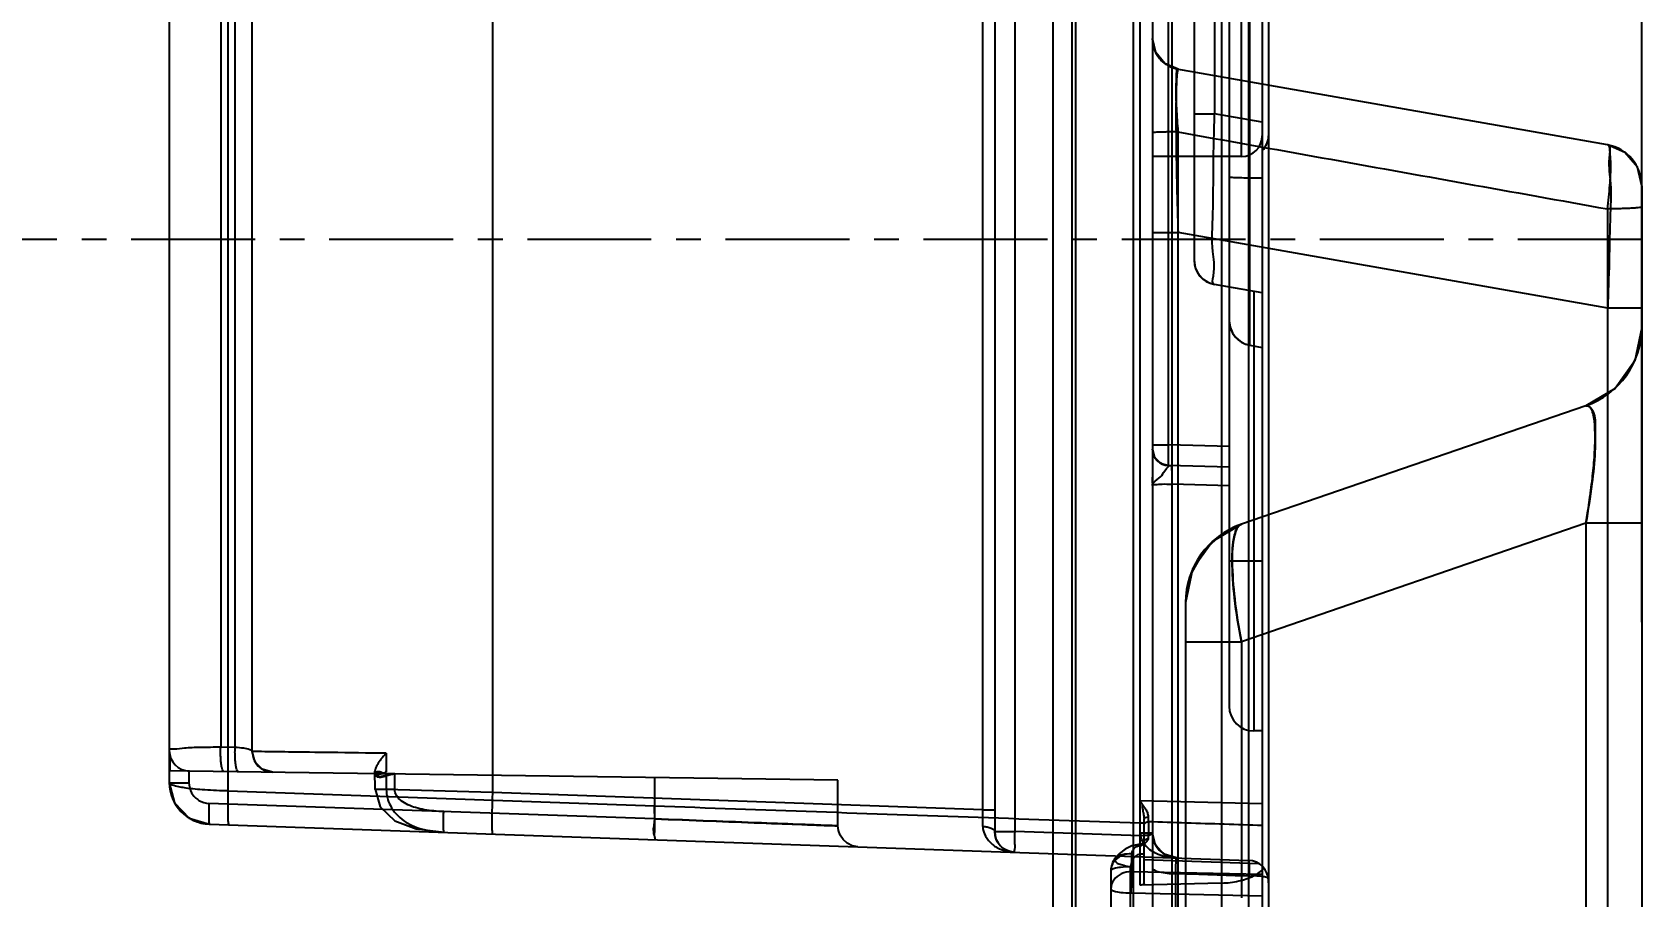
# Model space of a CAD drawing. Header units: millimetres. Extents: x 2750 to 4049, y 1371 to 1831.
# Drawn here: x 3567.16 to 3606.16, y 1601.35 to 1622.32 of the extents above; entities that cross this region are included whole.
import ezdxf

# ---------------------------------------------------------------- set-up
doc = ezdxf.new("R2010")
doc.units = ezdxf.units.MM
doc.linetypes.add('CENTER', pattern=[0.6, 0.375, -0.075, 0.075, -0.075])
doc.styles.get("Standard").update_dxf_attribs({"font": 'arial.ttf'})
doc.dimstyles.get("Standard").update_dxf_attribs({"dimtxt": 0.18, "dimasz": 0.18, "dimexe": 0.18, "dimexo": 0.0625, "dimgap": 0.09, "dimtad": 0, "dimtih": 1, "dimtoh": 1, "dimzin": 0, "dimdsep": 46, "dimtxsty": 'Standard', "dimcen": 0.09, "dimadec": 0, "dimazin": 0, "dimtfac": 1, "dimtofl": 0, "dimtmove": 0, "dimatfit": 3, "dimfxl": 0, "dimtolj": 1, "dimtzin": 0, "dimarcsym": 0})

# ---------------------------------------------------------------- blocks, each defined once
blk = doc.blocks.new('*D208')
at = {"color": 4, "lineweight": -2, "transparency": 16777216}
for p, q in [((3528.156, 1761.986), (3528.156, 1795.057)), ((3536.156, 1795.057), (3553.126, 1795.057)), ((3598.155, 1795.057), (3580.029, 1795.057)), ((3606.155, 1608.016), (3606.155, 1795.057))]:
    blk.add_line(p, q, dxfattribs=at)
at = {"color": 4, "transparency": 16777216}
for points in [[(3536.156, 1796.391), (3536.156, 1793.724), (3528.156, 1795.057)], [(3598.155, 1796.391), (3598.155, 1793.724), (3606.155, 1795.057)]]:
    blk.add_solid(points, dxfattribs=at)
at = {"layer": 'Defpoints', "color": 0, "transparency": 16777216}
for p in [(3528.156, 1795.057), (3528.156, 1761.986), (3606.155, 1608.016)]:
    blk.add_point(p, dxfattribs=at)
at = {"color": 6, "transparency": 16777216, "insert": (3566.577, 1795.057), "char_height": 8, "attachment_point": 5}
blk.add_mtext('\\A1;78.00', dxfattribs=at)

msp = doc.modelspace()

# ---------------------------------------------------------------- linework, layer by layer
at = {"color": 6, "linetype": 'Continuous'}
for p, q in [((3596.96, 1777.291), (3596.96, 1457.291)), ((3594.773, 1520.041), (3594.773, 1724.601)), ((3594.296, 1724.099), (3594.296, 1520.543)), ((3595.973, 1722.378), (3595.973, 1522.264)), ((3597.11, 1721.18), (3597.11, 1523.462)), ((3596.634, 1535.004), (3596.634, 1709.638)), ((3592.445, 1561.967), (3592.445, 1682.675)), ((3591.884, 1682.2), (3591.884, 1562.443)), ((3593.829, 1681.271), (3593.829, 1563.371)), ((3592.352, 1563.449), (3592.352, 1681.193)), ((3590.477, 1641.704), (3590.477, 1602.938)), ((3590.962, 1641.704), (3590.962, 1602.938)), ((3594.005, 1602.902), (3594.005, 1641.741)), ((3590.186, 1603.467), (3590.186, 1641.175)), ((3571.906, 1603.922), (3571.906, 1640.72)), ((3578.307, 1640.76), (3578.307, 1603.882)), ((3570.478, 1640.521), (3570.478, 1604.122)), ((3571.724, 1639.659), (3571.724, 1604.982)), ((3572.073, 1604.977), (3572.073, 1639.664)), ((3572.488, 1604.877), (3572.488, 1639.764)), ((3596.156, 1638.666), (3596.156, 1605.976)), ((3594.688, 1611.813), (3594.688, 1632.829)), ((3596.656, 1614.73), (3596.656, 1629.852)), ((3595.306, 1627.787), (3595.306, 1616.794)), ((3596.458, 1619.306), (3596.458, 1625.336)), ((3595.802, 1624.242), (3595.802, 1620.339)), ((3594.296, 1622.165), (3594.296, 1621.933)), ((3605.328, 1619.587), (3594.893, 1621.427)), ((3595.306, 1620.339), (3595.802, 1620.339)), ((3596.96, 1620.135), (3595.802, 1620.339)), ((3594.917, 1619.903), (3594.917, 1536.824)), ((3596.458, 1619.306), (3594.296, 1619.306)), ((3605.748, 1619.405), (3605.325, 1619.587)), ((3605.754, 1619.401), (3605.331, 1619.586)), ((3605.334, 1619.586), (3605.332, 1619.586)), ((3606.048, 1619.05), (3605.748, 1619.405)), ((3606.049, 1619.047), (3605.754, 1619.401)), ((3606.155, 1618.598), (3606.048, 1619.05)), ((3596.96, 1618.781), (3596.656, 1618.783)), ((3606.155, 1618.597), (3606.155, 1539.723)), ((3605.325, 1618.034), (3605.325, 1538.735)), ((3594.296, 1617.463), (3594.919, 1617.463)), ((3605.331, 1615.627), (3594.919, 1617.463)), ((3596.96, 1615.999), (3595.802, 1616.203)), ((3596.756, 1616.035), (3596.756, 1605.376)), ((3606.155, 1615.628), (3605.331, 1615.628)), ((3606.155, 1615.162), (3605.986, 1614.355)), ((3596.656, 1614.73), (3596.96, 1614.676)), ((3605.986, 1614.355), (3605.507, 1613.684)), ((3605.507, 1613.684), (3604.8, 1613.262)), ((3604.8, 1613.262), (3596.456, 1610.389)), ((3594.296, 1612.313), (3594.688, 1612.313)), ((3596.156, 1612.275), (3594.688, 1612.313)), ((3594.296, 1612.214), (3594.296, 1612.204)), ((3594.296, 1611.832), (3594.296, 1611.75)), ((3596.156, 1611.773), (3594.688, 1611.811)), ((3594.688, 1611.811), (3594.735, 1611.81)), ((3596.156, 1611.324), (3594.773, 1611.361)), ((3604.8, 1610.411), (3596.456, 1607.538)), ((3604.8, 1610.411), (3604.8, 1598.453)), ((3606.155, 1610.411), (3604.8, 1610.411)), ((3595.27, 1609.296), (3595.1, 1608.488)), ((3596.156, 1609.505), (3596.96, 1609.505)), ((3595.1, 1608.488), (3595.1, 1600.376)), ((3595.1, 1607.538), (3596.456, 1607.538)), ((3596.456, 1607.538), (3596.456, 1601.326)), ((3596.96, 1605.376), (3596.756, 1605.376)), ((3572.073, 1604.977), (3571.724, 1604.982)), ((3575.73, 1604.835), (3575.73, 1604.387)), ((3570.499, 1604.411), (3570.499, 1604.759)), ((3570.478, 1604.122), (3570.955, 1604.122)), ((3570.955, 1604.405), (3570.499, 1604.411)), ((3570.955, 1604.405), (3570.955, 1604.122)), ((3586.678, 1604.185), (3570.963, 1604.405)), ((3570.971, 1604.405), (3570.963, 1604.405)), ((3575.464, 1603.957), (3575.46, 1604.405)), ((3575.735, 1604.335), (3575.735, 1603.957)), ((3575.941, 1604.335), (3575.906, 1604.336)), ((3575.941, 1603.957), (3575.941, 1604.335)), ((3582.232, 1604.247), (3582.232, 1603.244)), ((3586.678, 1603.075), (3586.678, 1604.185)), ((3571.906, 1603.922), (3582.232, 1603.559)), ((3575.941, 1603.957), (3575.464, 1603.957)), ((3578.307, 1603.882), (3575.735, 1603.957)), ((3590.186, 1603.467), (3578.307, 1603.882)), ((3594, 1603.69), (3596.96, 1603.621)), ((3582.233, 1603.243), (3571.439, 1603.62)), ((3590.186, 1603.467), (3590.477, 1603.467)), ((3571.448, 1603.117), (3596.628, 1602.238)), ((3582.233, 1603.243), (3582.233, 1602.964)), ((3590.477, 1602.938), (3590.962, 1602.938)), ((3594.008, 1602.832), (3590.962, 1602.938)), ((3594.005, 1602.902), (3594.296, 1602.902)), ((3594.095, 1601.686), (3594.095, 1603.235)), ((3594.296, 1602.902), (3594.297, 1602.882)), ((3594, 1601.634), (3594, 1602.385)), ((3594.095, 1602.26), (3596.873, 1602.164)), ((3593.291, 1601.986), (3593.291, 1573.667)), ((3593.776, 1573.432), (3593.768, 1602.084)), ((3593.794, 1601.967), (3596.96, 1601.9)), ((3594.868, 1535.097), (3594.868, 1601.915)), ((3597.11, 1601.69), (3597.11, 1601.738)), ((3593.776, 1601.448), (3596.96, 1601.381)), ((3595.973, 1601.688), (3594, 1601.634))]:
    msp.add_line(p, q, dxfattribs=at)
at = {"color": 1, "linetype": 'CENTER', "ltscale": 8}
msp.add_line((3606.155, 1617.291), (3528.156, 1617.291), dxfattribs=at)
at = {"color": 6, "linetype": 'Continuous'}
for points in [[(3594.919, 1621.422), (3594.6, 1621.56), (3594.377, 1621.826), (3594.296, 1622.164)], [(3594.917, 1621.422), (3594.773, 1621.463), (3594.631, 1621.537), (3594.502, 1621.646), (3594.395, 1621.79), (3594.323, 1621.964), (3594.296, 1622.162)], [(3595.306, 1616.794), (3595.334, 1616.613), (3595.412, 1616.455), (3595.524, 1616.332), (3595.658, 1616.248), (3595.802, 1616.203)], [(3596.16, 1615.321), (3596.18, 1615.168), (3596.235, 1615.03), (3596.318, 1614.915), (3596.421, 1614.826), (3596.536, 1614.764), (3596.656, 1614.73)], [(3594.296, 1612.213), (3594.349, 1612.015), (3594.493, 1611.869), (3594.688, 1611.813)], [(3594.688, 1611.811), (3594.557, 1611.837), (3594.431, 1611.912), (3594.336, 1612.04), (3594.296, 1612.213)], [(3594.296, 1612.145), (3594.296, 1612.045), (3594.296, 1611.98)], [(3594.296, 1611.581), (3594.295, 1611.498), (3594.293, 1611.416), (3594.296, 1611.338)], [(3596.456, 1610.389), (3595.75, 1609.968), (3595.27, 1609.296)], [(3596.456, 1610.389), (3595.968, 1610.142), (3595.561, 1609.769)], [(3595.561, 1609.769), (3595.218, 1609.167), (3595.1, 1608.488)], [(3572.981, 1604.376), (3572.731, 1604.448), (3572.557, 1604.623), (3572.488, 1604.876)], [(3570.478, 1604.122), (3570.482, 1604.035), (3570.493, 1603.949)], [(3570.478, 1604.122), (3570.606, 1603.63), (3570.96, 1603.263), (3571.448, 1603.117)], [(3575.471, 1604.344), (3575.466, 1604.334), (3575.464, 1604.332)], [(3575.467, 1604.333), (3575.465, 1604.335), (3575.471, 1604.344)], [(3575.522, 1604.272), (3575.494, 1604.277), (3575.498, 1604.275)], [(3575.514, 1604.339), (3575.515, 1604.336), (3575.532, 1604.327)], [(3575.517, 1604.266), (3575.562, 1604.255), (3575.612, 1604.257), (3575.672, 1604.27), (3575.746, 1604.294), (3575.837, 1604.323), (3575.949, 1604.335)], [(3575.464, 1603.963), (3575.589, 1603.534), (3575.941, 1603.2), (3576.457, 1603), (3577.135, 1602.919)], [(3571.153, 1603.174), (3571.298, 1603.134), (3571.448, 1603.117)], [(3587.164, 1602.568), (3587.023, 1602.594), (3586.9, 1602.654), (3586.801, 1602.742), (3586.731, 1602.847), (3586.691, 1602.96), (3586.678, 1603.075)], [(3590.962, 1602.436), (3590.893, 1602.443), (3590.826, 1602.459), (3590.762, 1602.485), (3590.7, 1602.52), (3590.644, 1602.565), (3590.592, 1602.618), (3590.547, 1602.682), (3590.511, 1602.756), (3590.487, 1602.842), (3590.477, 1602.938)], [(3594.878, 1602.299), (3594.586, 1602.386), (3594.374, 1602.605), (3594.296, 1602.9)], [(3594.878, 1602.299), (3594.655, 1602.351), (3594.474, 1602.474), (3594.351, 1602.651), (3594.296, 1602.882)], [(3593.998, 1602.628), (3593.801, 1602.59), (3593.637, 1602.51), (3593.502, 1602.407), (3593.395, 1602.291)], [(3594.095, 1602.687), (3594.091, 1602.682), (3594.048, 1602.643), (3593.974, 1602.597)]]:
    msp.add_lwpolyline(points, dxfattribs=at)
for centre, radius, start, end in [((3595.048, 1622.162), 0.751, 180, 260), ((3596.458, 1619.809), 0.502, 270, 0), ((3596.608, 1619.809), 0.502, 314.5469, 0), ((3605.15, 1618.598), 1.005, 0, 80), ((3595.906, 1616.794), 0.6, 180, 260), ((3596.76, 1615.321), 0.6, 180, 260), ((3604.145, 1615.162), 2.01, 288.9998, 0), ((3594.698, 1612.213), 0.402, 180.0002, 268.4985), ((3597.11, 1608.488), 2.01, 109, 180), ((3596.756, 1605.976), 0.6, 180, 270), ((3570.978, 1604.904), 0.5, 180, 269.1994), ((3572.988, 1604.876), 0.5, 180.0053, 269.1824), ((3571.483, 1604.122), 1.005, 180, 268), ((3498.985, 1602.512), 91.206, 0.344, 0.59986), ((3613.664, 1603.555), 19.472, 180.7649, 181.115), ((3590.98, 1602.938), 0.502, 180, 268), ((3594.896, 1602.902), 0.891, 179.9946, 184.5045), ((3594.899, 1602.902), 0.603, 180, 268), ((3593.794, 1601.986), 0.502, 141.9727, 179.9946), ((3596.61, 1601.738), 0.5, 0, 88)]:
    msp.add_arc(centre, radius, start, end, dxfattribs=at)
for points, knots in [([(3594.917, 1621.422), (3594.879, 1621.429), (3594.876, 1621.189), (3594.854, 1620.955), (3594.878, 1620.442), (3594.901, 1620.095), (3594.917, 1619.903)], [0, 0, 0, 0, 0.076283, 0.293407, 0.622761, 1, 1, 1, 1]), ([(3594.919, 1621.422), (3594.917, 1621.422), (3594.911, 1621.416), (3594.904, 1621.392), (3594.895, 1621.336), (3594.887, 1621.244), (3594.88, 1621.115), (3594.875, 1620.952), (3594.871, 1620.756), (3594.868, 1620.528), (3594.867, 1620.165), (3594.871, 1619.648), (3594.881, 1618.969), (3594.897, 1618.231), (3594.911, 1617.722), (3594.919, 1617.463)], [0, 0, 0, 0, 0.001772, 0.005482, 0.019823, 0.043415, 0.075997, 0.117258, 0.166873, 0.224513, 0.289845, 0.441483, 0.61526, 0.803868, 1, 1, 1, 1]), ([(3595.802, 1616.203), (3595.733, 1616.215), (3595.836, 1616.614), (3595.72, 1617.069), (3595.778, 1618.019), (3595.77, 1619.108), (3595.794, 1619.917), (3595.802, 1620.339)], [0, 0, 0, 0, 0.050851, 0.193171, 0.417804, 0.693652, 1, 1, 1, 1]), ([(3594.917, 1619.903), (3594.838, 1619.903), (3594.721, 1619.902), (3594.572, 1619.899), (3594.477, 1619.897), (3594.401, 1619.893), (3594.35, 1619.891), (3594.321, 1619.888), (3594.308, 1619.886), (3594.301, 1619.885), (3594.296, 1619.884), (3594.296, 1619.883)], [0, 0, 0, 0, 0.383943, 0.562028, 0.717811, 0.84258, 0.931807, 0.961747, 0.982705, 0.995177, 1, 1, 1, 1]), ([(3594.917, 1619.903), (3596.08, 1619.695), (3598.4, 1619.278), (3601.869, 1618.655), (3604.175, 1618.241), (3605.325, 1618.034)], [0, 0, 0, 0, 0.335213, 0.668546, 1, 1, 1, 1]), ([(3605.325, 1618.034), (3605.349, 1618.225), (3605.383, 1618.575), (3605.413, 1619.072), (3605.391, 1619.352), (3605.374, 1619.579), (3605.325, 1619.587)], [0, 0, 0, 0, 0.368081, 0.683989, 0.905408, 1, 1, 1, 1]), ([(3605.331, 1619.586), (3605.406, 1619.573), (3605.321, 1619.152), (3605.426, 1618.709), (3605.38, 1617.788), (3605.371, 1616.773), (3605.34, 1616.006), (3605.331, 1615.627)], [0, 0, 0, 0, 0.057504, 0.215067, 0.422997, 0.713362, 1, 1, 1, 1]), ([(3596.656, 1618.783), (3596.593, 1618.783), (3596.5, 1618.784), (3596.381, 1618.787), (3596.305, 1618.79), (3596.245, 1618.793), (3596.198, 1618.795), (3596.177, 1618.8), (3596.16, 1618.8), (3596.16, 1618.803)], [0, 0, 0, 0, 0.383006, 0.56065, 0.716192, 0.840984, 0.930507, 0.982297, 1, 1, 1, 1]), ([(3606.155, 1618.085), (3606.155, 1618.083), (3606.149, 1618.079), (3606.13, 1618.074), (3606.086, 1618.066), (3606.013, 1618.058), (3605.911, 1618.051), (3605.785, 1618.045), (3605.587, 1618.038), (3605.431, 1618.035), (3605.325, 1618.034)], [0, 0, 0, 0, 0.006753, 0.021157, 0.075548, 0.164224, 0.286667, 0.440658, 0.617649, 1, 1, 1, 1]), ([(3604.8, 1613.262), (3604.857, 1613.281), (3605.033, 1613.09), (3605.016, 1612.703), (3605.035, 1612.095), (3604.941, 1611.307), (3604.855, 1610.729), (3604.8, 1610.411)], [0, 0, 0, 0, 0.062091, 0.192625, 0.406543, 0.671863, 1, 1, 1, 1]), ([(3604.8, 1610.411), (3604.858, 1610.747), (3604.947, 1611.348), (3605.039, 1612.156), (3605.015, 1612.746), (3605.022, 1613.118), (3604.853, 1613.28), (3604.8, 1613.262)], [0, 0, 0, 0, 0.346416, 0.617428, 0.82353, 0.942565, 1, 1, 1, 1]), ([(3604.8, 1610.411), (3604.834, 1610.607), (3604.895, 1610.991), (3604.966, 1611.548), (3605.012, 1612.055), (3605.03, 1612.49), (3605.02, 1612.797), (3604.994, 1612.992), (3604.969, 1613.1), (3604.937, 1613.182), (3604.9, 1613.239), (3604.851, 1613.27), (3604.815, 1613.267), (3604.8, 1613.262)], [0, 0, 0, 0, 0.20118, 0.393131, 0.567531, 0.716177, 0.832393, 0.877871, 0.915035, 0.944213, 0.966256, 0.983344, 1, 1, 1, 1]), ([(3594.296, 1611.331), (3594.296, 1611.373), (3594.391, 1611.459), (3594.549, 1611.572), (3594.575, 1611.679), (3594.717, 1611.81), (3594.688, 1611.811)], [0, 0, 0, 0, 0.204109, 0.54106, 0.861571, 1, 1, 1, 1]), ([(3594.773, 1611.361), (3594.774, 1611.417), (3594.775, 1611.501), (3594.774, 1611.607), (3594.773, 1611.676), (3594.771, 1611.73), (3594.768, 1611.773), (3594.764, 1611.793), (3594.762, 1611.809), (3594.759, 1611.809)], [0, 0, 0, 0, 0.377677, 0.55525, 0.710608, 0.834447, 0.924268, 0.979376, 1, 1, 1, 1]), ([(3594.296, 1611.331), (3594.296, 1611.353), (3594.418, 1611.352), (3594.543, 1611.37), (3594.693, 1611.363), (3594.773, 1611.361)], [0, 0, 0, 0, 0.140404, 0.50259, 1, 1, 1, 1]), ([(3596.456, 1610.389), (3596.355, 1610.354), (3596.233, 1609.992), (3596.213, 1609.412), (3596.277, 1608.529), (3596.387, 1607.887), (3596.456, 1607.538)], [0, 0, 0, 0, 0.109663, 0.325656, 0.634315, 1, 1, 1, 1]), ([(3596.456, 1610.389), (3596.355, 1610.354), (3596.233, 1609.993), (3596.213, 1609.413), (3596.277, 1608.53), (3596.387, 1607.887), (3596.456, 1607.538)], [0, 0, 0, 0, 0.109558, 0.32544, 0.634147, 1, 1, 1, 1]), ([(3596.456, 1607.538), (3596.388, 1607.889), (3596.279, 1608.536), (3596.22, 1609.422), (3596.238, 1610), (3596.358, 1610.355), (3596.456, 1610.389)], [0, 0, 0, 0, 0.367999, 0.679278, 0.893752, 1, 1, 1, 1]), ([(3596.456, 1610.389), (3596.356, 1610.354), (3596.237, 1609.988), (3596.22, 1609.406), (3596.281, 1608.523), (3596.389, 1607.883), (3596.456, 1607.538)], [0, 0, 0, 0, 0.109154, 0.327499, 0.638501, 1, 1, 1, 1]), ([(3571.724, 1604.982), (3571.557, 1604.982), (3571.273, 1604.972), (3570.863, 1604.971), (3570.671, 1604.927), (3570.477, 1604.94), (3570.478, 1604.904)], [0, 0, 0, 0, 0.398446, 0.7022, 0.913817, 1, 1, 1, 1]), ([(3571.803, 1604.393), (3571.796, 1604.393), (3571.779, 1604.408), (3571.764, 1604.445), (3571.751, 1604.49), (3571.743, 1604.535), (3571.737, 1604.574), (3571.732, 1604.617), (3571.726, 1604.683), (3571.721, 1604.777), (3571.72, 1604.884), (3571.722, 1604.954), (3571.724, 1604.982)], [0, 0, 0, 0, 0.036631, 0.097568, 0.201221, 0.261861, 0.325974, 0.395664, 0.474081, 0.654843, 0.858823, 1, 1, 1, 1]), ([(3572.152, 1604.388), (3572.145, 1604.388), (3572.128, 1604.403), (3572.113, 1604.44), (3572.1, 1604.485), (3572.092, 1604.53), (3572.086, 1604.569), (3572.081, 1604.612), (3572.075, 1604.678), (3572.07, 1604.772), (3572.069, 1604.879), (3572.071, 1604.949), (3572.073, 1604.977)], [0, 0, 0, 0, 0.036632, 0.097575, 0.201229, 0.261868, 0.325979, 0.395667, 0.474081, 0.654836, 0.858806, 1, 1, 1, 1]), ([(3572.488, 1604.877), (3572.487, 1604.9), (3572.394, 1604.934), (3572.27, 1604.96), (3572.142, 1604.972), (3572.073, 1604.977)], [0, 0, 0, 0, 0.160282, 0.51699, 1, 1, 1, 1]), ([(3575.73, 1604.835), (3575.285, 1604.841), (3574.496, 1604.851), (3573.489, 1604.864), (3572.854, 1604.873), (3572.562, 1604.876), (3572.488, 1604.876)], [0, 0, 0, 0, 0.411758, 0.730142, 0.931258, 1, 1, 1, 1]), ([(3575.73, 1604.835), (3575.687, 1604.788), (3575.613, 1604.701), (3575.524, 1604.58), (3575.475, 1604.481), (3575.453, 1604.407), (3575.474, 1604.348), (3575.509, 1604.341), (3575.525, 1604.341)], [0, 0, 0, 0, 0.311292, 0.553881, 0.73103, 0.847839, 0.923535, 1, 1, 1, 1]), ([(3571.906, 1603.922), (3571.716, 1603.925), (3571.381, 1603.938), (3570.917, 1603.978), (3570.669, 1604.029), (3570.478, 1604.079), (3570.478, 1604.122)], [0, 0, 0, 0, 0.391345, 0.702966, 0.912603, 1, 1, 1, 1]), ([(3570.955, 1604.122), (3570.957, 1604.037), (3570.998, 1603.865), (3571.184, 1603.673), (3571.355, 1603.625), (3571.439, 1603.62)], [0, 0, 0, 0, 0.332208, 0.667381, 1, 1, 1, 1]), ([(3575.464, 1604.332), (3575.467, 1604.341), (3575.479, 1604.366), (3575.522, 1604.362), (3575.549, 1604.332), (3575.588, 1604.334), (3575.624, 1604.346), (3575.66, 1604.351), (3575.695, 1604.362), (3575.716, 1604.374), (3575.723, 1604.382)], [0, 0, 0, 0, 0.102692, 0.250443, 0.356966, 0.507703, 0.617524, 0.752386, 0.891066, 1, 1, 1, 1]), ([(3575.735, 1604.335), (3575.71, 1604.34), (3575.665, 1604.351), (3575.605, 1604.374), (3575.554, 1604.39), (3575.511, 1604.389), (3575.482, 1604.37), (3575.473, 1604.352), (3575.469, 1604.344)], [0, 0, 0, 0, 0.257522, 0.479316, 0.660966, 0.796966, 0.905623, 1, 1, 1, 1]), ([(3575.889, 1604.333), (3575.854, 1604.33), (3575.784, 1604.314), (3575.688, 1604.283), (3575.606, 1604.265), (3575.541, 1604.264), (3575.505, 1604.27), (3575.458, 1604.293), (3575.501, 1604.302), (3575.508, 1604.313)], [0, 0, 0, 0, 0.229957, 0.458984, 0.644097, 0.772542, 0.857507, 0.9139, 1, 1, 1, 1]), ([(3575.73, 1604.395), (3575.723, 1604.388), (3575.7, 1604.364), (3575.741, 1604.345), (3575.734, 1604.335)], [0, 0, 0, 0, 0.459337, 1, 1, 1, 1]), ([(3571.924, 1603.101), (3571.922, 1603.101), (3571.919, 1603.107), (3571.914, 1603.125), (3571.909, 1603.17), (3571.905, 1603.242), (3571.901, 1603.342), (3571.9, 1603.466), (3571.901, 1603.663), (3571.904, 1603.817), (3571.906, 1603.922)], [0, 0, 0, 0, 0.006449, 0.020688, 0.074849, 0.163338, 0.285625, 0.439519, 0.616569, 1, 1, 1, 1]), ([(3575.735, 1603.957), (3575.735, 1603.822), (3575.815, 1603.52), (3576.139, 1603.179), (3576.606, 1602.968), (3576.949, 1602.925), (3577.136, 1602.919)], [0, 0, 0, 0, 0.210917, 0.466164, 0.708609, 1, 1, 1, 1]), ([(3577.127, 1603.421), (3577.046, 1603.424), (3576.889, 1603.433), (3576.661, 1603.463), (3576.45, 1603.511), (3576.26, 1603.579), (3576.098, 1603.673), (3575.976, 1603.797), (3575.941, 1603.906), (3575.941, 1603.957)], [0, 0, 0, 0, 0.173357, 0.337325, 0.491277, 0.635163, 0.768491, 0.890434, 1, 1, 1, 1]), ([(3578.307, 1603.882), (3578.305, 1603.821), (3578.301, 1603.697), (3578.297, 1603.513), (3578.294, 1603.338), (3578.293, 1603.183), (3578.293, 1603.071), (3578.295, 1602.998), (3578.297, 1602.956), (3578.299, 1602.924), (3578.301, 1602.899), (3578.303, 1602.887), (3578.305, 1602.878), (3578.307, 1602.878)], [0, 0, 0, 0, 0.182739, 0.369612, 0.54812, 0.705769, 0.831966, 0.882207, 0.923687, 0.956271, 0.979839, 0.994316, 1, 1, 1, 1]), ([(3594, 1603.69), (3594.007, 1603.674), (3594.018, 1603.637), (3594.048, 1603.611), (3594.055, 1603.592)], [0, 0, 0, 0, 0.475259, 1, 1, 1, 1]), ([(3571.439, 1603.62), (3571.437, 1603.558), (3571.435, 1603.466), (3571.434, 1603.348), (3571.434, 1603.27), (3571.436, 1603.208), (3571.438, 1603.159), (3571.443, 1603.136), (3571.444, 1603.117), (3571.448, 1603.117)], [0, 0, 0, 0, 0.368947, 0.547137, 0.704541, 0.830627, 0.922416, 0.97891, 1, 1, 1, 1]), ([(3577.136, 1602.919), (3577.134, 1602.919), (3577.131, 1602.927), (3577.128, 1602.941), (3577.126, 1602.967), (3577.124, 1602.998), (3577.123, 1603.032), (3577.122, 1603.067), (3577.122, 1603.105), (3577.121, 1603.162), (3577.122, 1603.222), (3577.123, 1603.283), (3577.124, 1603.33), (3577.125, 1603.376), (3577.126, 1603.406), (3577.127, 1603.421)], [0, 0, 0, 0, 0.011504, 0.041277, 0.092092, 0.164533, 0.224974, 0.294028, 0.370662, 0.453603, 0.632505, 0.725374, 0.818522, 0.910598, 1, 1, 1, 1]), ([(3582.232, 1602.741), (3582.266, 1602.737), (3582.185, 1602.958), (3582.259, 1603.149), (3582.232, 1603.417), (3582.232, 1603.559)], [0, 0, 0, 0, 0.124878, 0.482199, 1, 1, 1, 1]), ([(3582.232, 1603.559), (3583.54, 1603.513), (3586.155, 1603.42), (3590.078, 1603.284), (3592.693, 1603.191), (3594, 1603.145)], [0, 0, 0, 0, 0.333362, 0.666694, 1, 1, 1, 1]), ([(3594.048, 1603.576), (3594.05, 1603.537), (3594.06, 1603.459), (3594.088, 1603.347), (3594.095, 1603.271), (3594.095, 1603.235)], [0, 0, 0, 0, 0.341248, 0.68486, 1, 1, 1, 1]), ([(3594.055, 1603.592), (3594.079, 1603.557), (3594.133, 1603.497), (3594.179, 1603.394), (3594.191, 1603.326), (3594.194, 1603.295)], [0, 0, 0, 0, 0.387035, 0.715407, 1, 1, 1, 1]), ([(3594.095, 1603.235), (3594.095, 1603.252), (3594.133, 1603.284), (3594.171, 1603.294), (3594.194, 1603.295)], [0, 0, 0, 0, 0.422912, 1, 1, 1, 1]), ([(3582.233, 1602.964), (3582.233, 1602.91), (3582.206, 1602.864), (3582.253, 1602.74), (3582.232, 1602.741)], [0, 0, 0, 0, 0.724224, 1, 1, 1, 1]), ([(3582.232, 1603.245), (3582.68, 1603.227), (3583.548, 1603.195), (3584.704, 1603.15), (3585.748, 1603.11), (3586.203, 1603.093), (3586.797, 1603.07), (3586.219, 1603.092), (3585.761, 1603.109), (3584.718, 1603.149), (3583.554, 1603.194), (3582.682, 1603.226), (3582.232, 1603.244)], [0, 0, 0, 0, 0.151116, 0.289806, 0.401214, 0.474369, 0.500002, 0.524366, 0.596617, 0.708408, 0.848326, 1, 1, 1, 1]), ([(3590.19, 1603.06), (3590.185, 1602.999), (3590.23, 1602.853), (3590.361, 1602.654), (3590.573, 1602.516), (3590.781, 1602.452), (3590.908, 1602.438), (3590.962, 1602.436)], [0, 0, 0, 0, 0.168539, 0.402955, 0.649586, 0.849931, 1, 1, 1, 1]), ([(3590.19, 1603.06), (3590.226, 1603.059), (3590.295, 1603.052), (3590.387, 1603.029), (3590.453, 1602.993), (3590.477, 1602.954), (3590.477, 1602.938)], [0, 0, 0, 0, 0.325802, 0.628218, 0.852139, 1, 1, 1, 1]), ([(3590.962, 1602.938), (3590.959, 1602.854), (3590.943, 1602.694), (3590.977, 1602.57), (3590.94, 1602.437), (3590.962, 1602.436)], [0, 0, 0, 0, 0.499425, 0.865121, 1, 1, 1, 1]), ([(3593.998, 1602.33), (3594, 1602.33), (3593.997, 1602.338), (3594, 1602.346), (3593.999, 1602.367), (3594, 1602.392), (3594, 1602.425), (3594, 1602.481), (3594.001, 1602.567), (3594.001, 1602.688), (3594.001, 1602.827), (3594, 1602.982), (3594, 1603.089), (3594, 1603.145)], [0, 0, 0, 0, 0.00473, 0.018712, 0.041688, 0.073389, 0.113543, 0.16188, 0.282018, 0.431075, 0.604098, 0.795576, 1, 1, 1, 1]), ([(3594.095, 1603.126), (3594.095, 1603.129), (3594.081, 1603.135), (3594.063, 1603.139), (3594.033, 1603.143), (3594.012, 1603.145), (3594, 1603.145)], [0, 0, 0, 0, 0.108003, 0.338589, 0.651799, 1, 1, 1, 1]), ([(3594.293, 1602.895), (3594.304, 1602.878), (3594.224, 1602.836), (3594.141, 1602.846), (3594.055, 1602.834), (3594.008, 1602.832)], [0, 0, 0, 0, 0.197256, 0.53614, 1, 1, 1, 1]), ([(3594.095, 1603.093), (3594.095, 1603.103), (3594.112, 1603.147), (3594.161, 1603.176), (3594.196, 1603.176)], [0, 0, 0, 0, 0.225382, 1, 1, 1, 1]), ([(3596.96, 1603.08), (3596.653, 1603.091), (3596.039, 1603.113), (3595.118, 1603.143), (3594.503, 1603.165), (3594.196, 1603.176)], [0, 0, 0, 0, 0.333238, 0.666539, 1, 1, 1, 1]), ([(3594.199, 1603.175), (3594.199, 1603.135), (3594.199, 1603.05), (3594.2, 1602.916), (3594.197, 1602.822), (3594.197, 1602.772)], [0, 0, 0, 0, 0.297783, 0.632491, 1, 1, 1, 1]), ([(3593.998, 1602.583), (3593.984, 1602.583), (3593.957, 1602.58), (3593.916, 1602.571), (3593.878, 1602.555), (3593.847, 1602.529), (3593.829, 1602.495), (3593.81, 1602.464), (3593.797, 1602.433), (3593.794, 1602.413), (3593.794, 1602.403)], [0, 0, 0, 0, 0.138054, 0.275674, 0.41337, 0.545413, 0.672241, 0.79721, 0.908385, 1, 1, 1, 1]), ([(3593.997, 1602.385), (3593.998, 1602.422), (3593.999, 1602.499), (3593.999, 1602.558), (3593.998, 1602.65), (3593.998, 1602.598), (3593.998, 1602.583)], [0, 0, 0, 0, 0.390744, 0.731047, 0.844966, 1, 1, 1, 1]), ([(3594.197, 1602.772), (3594.195, 1602.755), (3594.185, 1602.716), (3594.14, 1602.668), (3594.077, 1602.622), (3594.027, 1602.596), (3593.998, 1602.583)], [0, 0, 0, 0, 0.183267, 0.40372, 0.672613, 1, 1, 1, 1]), ([(3594.095, 1602.687), (3594.095, 1602.676), (3594.075, 1602.662), (3594.051, 1602.646), (3594.024, 1602.619), (3594.008, 1602.597), (3593.998, 1602.583)], [0, 0, 0, 0, 0.229936, 0.410788, 0.65102, 1, 1, 1, 1]), ([(3594.008, 1602.832), (3594.019, 1602.773), (3594.077, 1602.648), (3594.216, 1602.506), (3594.391, 1602.401), (3594.61, 1602.327), (3594.777, 1602.303), (3594.878, 1602.299)], [0, 0, 0, 0, 0.164632, 0.367748, 0.537981, 0.722228, 1, 1, 1, 1]), ([(3594.095, 1602.685), (3594.094, 1602.694), (3594.104, 1602.718), (3594.13, 1602.744), (3594.162, 1602.765), (3594.188, 1602.772), (3594.199, 1602.771)], [0, 0, 0, 0, 0.203355, 0.475006, 0.760643, 1, 1, 1, 1]), ([(3593.794, 1602.403), (3593.71, 1602.404), (3593.545, 1602.369), (3593.347, 1602.219), (3593.291, 1602.061), (3593.291, 1601.986)], [0, 0, 0, 0, 0.35117, 0.684439, 1, 1, 1, 1]), ([(3593.38, 1602.25), (3593.384, 1602.278), (3593.442, 1602.348), (3593.593, 1602.395), (3593.721, 1602.404), (3593.795, 1602.403)], [0, 0, 0, 0, 0.184066, 0.524633, 1, 1, 1, 1]), ([(3593.38, 1602.25), (3593.384, 1602.231), (3593.41, 1602.186), (3593.497, 1602.151), (3593.617, 1602.115), (3593.713, 1602.093), (3593.768, 1602.084)], [0, 0, 0, 0, 0.132269, 0.330687, 0.620023, 1, 1, 1, 1]), ([(3594, 1602.388), (3593.959, 1602.381), (3593.875, 1602.345), (3593.797, 1602.227), (3593.773, 1602.134), (3593.768, 1602.084)], [0, 0, 0, 0, 0.305201, 0.635493, 1, 1, 1, 1]), ([(3593.794, 1602.403), (3593.794, 1602.357), (3593.794, 1602.262), (3593.794, 1602.116), (3593.794, 1602.017), (3593.794, 1601.967)], [0, 0, 0, 0, 0.319376, 0.653574, 1, 1, 1, 1]), ([(3594.095, 1602.405), (3594.097, 1602.403), (3594.079, 1602.395), (3594.054, 1602.391), (3594.02, 1602.385), (3593.997, 1602.385)], [0, 0, 0, 0, 0.094699, 0.343122, 1, 1, 1, 1]), ([(3594.868, 1601.915), (3594.866, 1601.981), (3594.858, 1602.104), (3594.88, 1602.198), (3594.861, 1602.3), (3594.878, 1602.299)], [0, 0, 0, 0, 0.511484, 0.864432, 1, 1, 1, 1]), ([(3596.628, 1602.237), (3596.63, 1602.236), (3596.633, 1602.225), (3596.635, 1602.206), (3596.637, 1602.174), (3596.638, 1602.14), (3596.639, 1602.106), (3596.639, 1602.064), (3596.639, 1601.98), (3596.638, 1601.907), (3596.637, 1601.856)], [0, 0, 0, 0, 0.022189, 0.075471, 0.159104, 0.271514, 0.343688, 0.422879, 0.599513, 1, 1, 1, 1]), ([(3593.768, 1602.084), (3593.687, 1602.083), (3593.541, 1602.074), (3593.398, 1602.051), (3593.291, 1602.012), (3593.291, 1601.986)], [0, 0, 0, 0, 0.48432, 0.840626, 1, 1, 1, 1]), ([(3593.794, 1601.967), (3593.708, 1601.967), (3593.54, 1601.931), (3593.345, 1601.778), (3593.291, 1601.622), (3593.291, 1601.549)], [0, 0, 0, 0, 0.358963, 0.692667, 1, 1, 1, 1]), ([(3593.794, 1601.967), (3593.79, 1601.916), (3593.785, 1601.807), (3593.78, 1601.634), (3593.777, 1601.512), (3593.776, 1601.448)], [0, 0, 0, 0, 0.291485, 0.633308, 1, 1, 1, 1]), ([(3594.296, 1602.056), (3594.296, 1602.034), (3594.361, 1601.985), (3594.479, 1601.951), (3594.661, 1601.923), (3594.796, 1601.916), (3594.868, 1601.915)], [0, 0, 0, 0, 0.109111, 0.327036, 0.647206, 1, 1, 1, 1]), ([(3596.637, 1601.856), (3596.342, 1601.866), (3595.752, 1601.885), (3595.163, 1601.905), (3594.868, 1601.915)], [0, 0, 0, 0, 0.5, 1, 1, 1, 1]), ([(3595.973, 1601.688), (3596.113, 1601.691), (3596.379, 1601.723), (3596.733, 1601.839), (3596.931, 1601.972), (3597.001, 1602.051)], [0, 0, 0, 0, 0.375884, 0.71614, 1, 1, 1, 1]), ([(3596.634, 1601.855), (3596.699, 1601.864), (3596.82, 1601.874), (3596.965, 1601.853), (3597.092, 1601.834), (3597.11, 1601.765), (3597.11, 1601.738)], [0, 0, 0, 0, 0.361912, 0.663869, 0.846315, 1, 1, 1, 1]), ([(3593.291, 1601.549), (3593.291, 1601.522), (3593.4, 1601.481), (3593.546, 1601.458), (3593.695, 1601.449), (3593.776, 1601.448)], [0, 0, 0, 0, 0.160494, 0.517243, 1, 1, 1, 1]), ([(3594.095, 1601.686), (3594.095, 1601.676), (3594.081, 1601.654), (3594.045, 1601.639), (3594.016, 1601.634), (3594, 1601.634)], [0, 0, 0, 0, 0.248589, 0.589544, 1, 1, 1, 1])]:
    msp.add_open_spline(points, degree=3, knots=knots, dxfattribs=at)
at = {"color": 7, "linetype": 'Continuous'}
for points, knots in [([(3575.941, 1604.335), (3575.86, 1604.336), (3575.722, 1604.338), (3575.563, 1604.338), (3575.485, 1604.338), (3575.464, 1604.337)], [0, 0, 0, 0, 0.506828, 0.870247, 1, 1, 1, 1]), ([(3575.508, 1604.313), (3575.531, 1604.298), (3575.611, 1604.374), (3575.755, 1604.321), (3575.874, 1604.336), (3575.941, 1604.335)], [0, 0, 0, 0, 0.188179, 0.541288, 1, 1, 1, 1])]:
    msp.add_open_spline(points, degree=3, knots=knots, dxfattribs=at)
at = {"color": 6, "linetype": 'Continuous'}
msp.add_open_spline([(3594.066, 1602.327), (3594.075, 1602.327), (3594.091, 1602.324), (3594.091, 1602.315)], degree=3, dxfattribs=at)

# ---------------------------------------------------------------- dimensions: what is measured, and where the dimension line sits
dim = msp.add_linear_dim(base=(3528.156, 1795.057), p1=(3606.155, 1608.016), p2=(3528.156, 1761.986), dimstyle='Standard', override={"dimtxt": 8, "dimasz": 8, "dimexe": 0, "dimexo": 0, "dimgap": 0, "dimtih": 0, "dimtoh": 0, "dimzin": 0, "dimcen": 0, "dimclrd": 4, "dimclre": 4, "dimclrt": 6, "dimadec": 2, "dimtp": 0, "dimtm": 0, "dimtzin": 0})
dim.commit()
dim.dimension.update_dxf_attribs({"geometry": '*D208', "text_midpoint": (3566.577, 1795.057), "dimtype": 160})

doc.saveas('drawing.dxf')
